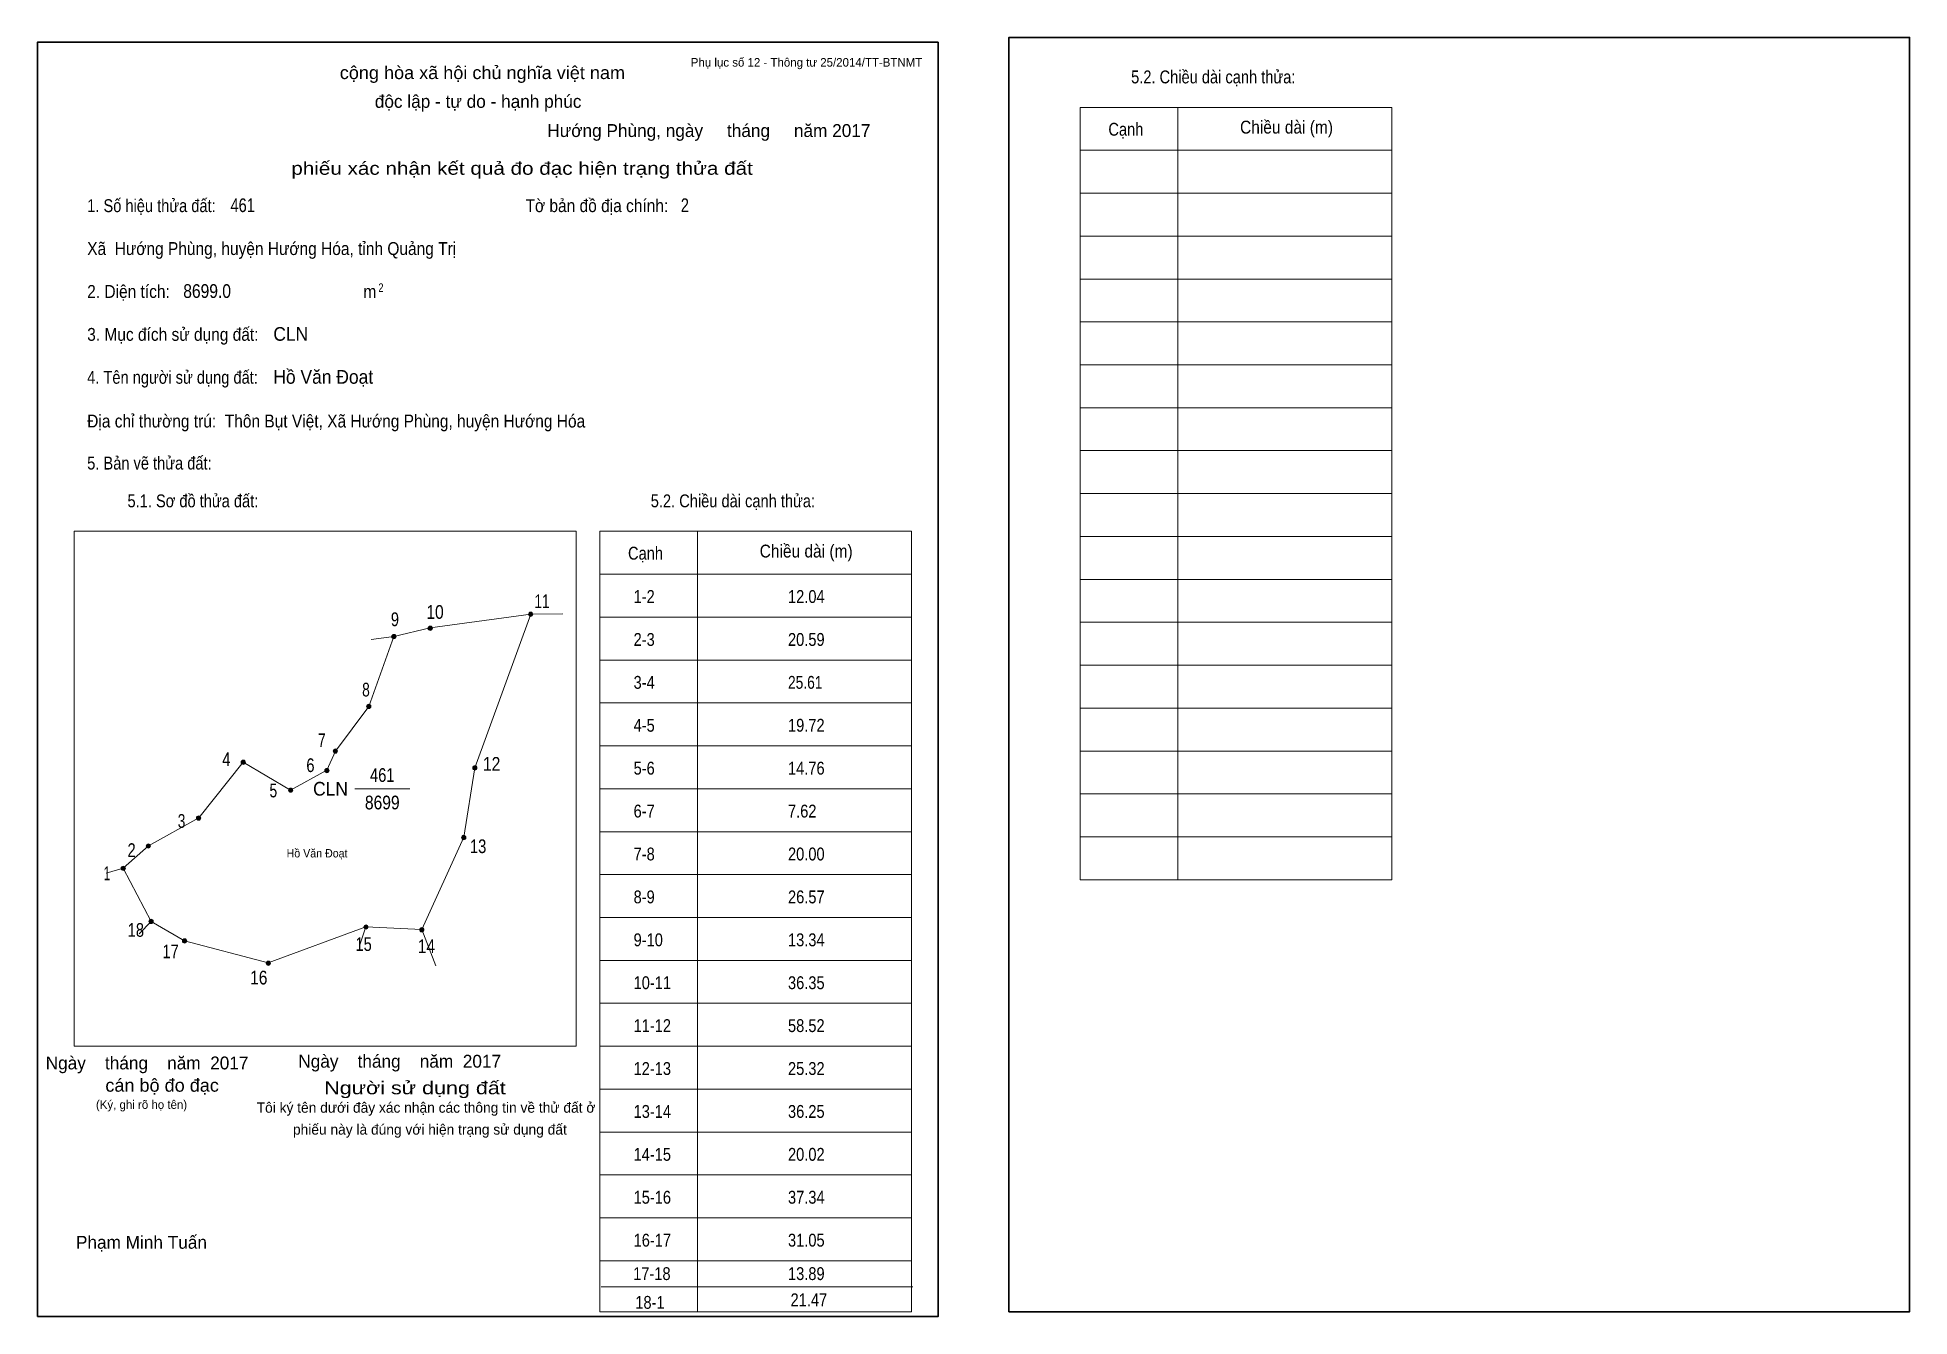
# Model space of a CAD drawing. Header units: centimetres. Extents: x 0 to 43.6, y 0 to 29.8.
import ezdxf
from ezdxf.enums import TextEntityAlignment as Align

# ---------------------------------------------------------------- set-up
doc = ezdxf.new("R2010")
doc.units = ezdxf.units.CM
doc.header["$LTSCALE"] = 0.12
for name, color, linetype in [('30', 7, 'Continuous'), ('34', 7, 'Continuous'), ('62', 7, 'Continuous')]:
    doc.layers.add(name, color=color, linetype=linetype)
for name, color, linetype, lineweight in [('32', 7, 'Continuous', 13), ('33', 7, 'Continuous', 13), ('61', 7, 'Continuous', 13), ('63', 7, 'Continuous', 13)]:
    doc.layers.add(name, color=color, linetype=linetype, lineweight=lineweight)

msp = doc.modelspace()

# ---------------------------------------------------------------- hatches: boundary and pattern name
at = {"layer": '32'}
for points in [[(11.55, 16.3668, 1), (11.45, 16.3668, 1)], [(8.3616, 15.8462, 1), (8.2616, 15.8462, 1)], [(9.2075, 16.0414, 1), (9.1075, 16.0414, 1)], [(7.776, 14.2195, 1), (7.676, 14.2195, 1)], [(6.9952, 13.1784, 1), (6.8952, 13.1784, 1)], [(4.8479, 12.9182, 1), (4.7479, 12.9182, 1)], [(6.8, 12.7229, 1), (6.7, 12.7229, 1)], [(10.2486, 12.788, 1), (10.1486, 12.788, 1)], [(5.9541, 12.2675, 1), (5.8541, 12.2675, 1)], [(3.8068, 11.6168, 1), (3.7068, 11.6168, 1)], [(2.6356, 10.9661, 1), (2.5356, 10.9661, 1)], [(9.9884, 11.1613, 1), (9.8884, 11.1613, 1)], [(2.05, 10.4455, 1), (1.95, 10.4455, 1)], [(2.7007, 9.2092, 1), (2.6007, 9.2092, 1)], [(3.4815, 8.7538, 1), (3.3815, 8.7538, 1)], [(7.711, 9.0791, 1), (7.611, 9.0791, 1)], [(9.0123, 9.014, 1), (8.9123, 9.014, 1)], [(5.4336, 8.2332, 1), (5.3336, 8.2332, 1)]]:
    msp.add_hatch(color=256, dxfattribs=at).paths.add_polyline_path(points)

# ---------------------------------------------------------------- linework, layer by layer
for centre in [(11.5, 16.3668), (8.3116, 15.8462), (9.1575, 16.0414), (7.726, 14.2195), (6.9452, 13.1784), (4.7979, 12.9182), (6.75, 12.7229), (10.1986, 12.788), (5.9041, 12.2675), (3.7568, 11.6168), (2.5856, 10.9661), (9.9384, 11.1613), (2, 10.4455), (2.6507, 9.2092), (3.4315, 8.7538), (7.661, 9.0791), (8.9623, 9.014), (5.3836, 8.2332)]:
    msp.add_circle(centre, 0.05, dxfattribs=at)
at = {"layer": '33'}
msp.add_line((7.4, 12.3), (8.68, 12.3), dxfattribs=at)
at = {"layer": '61'}
for p, q in [((11.5, 16.37), (12.25, 16.38)), ((8.31, 15.85), (7.78, 15.78)), ((2, 10.45), (1.6, 10.33)), ((2, 10.45), (2.65, 9.21)), ((2.65, 9.21), (2.37, 8.92)), ((7.66, 9.08), (7.52, 8.66)), ((7.66, 9.08), (8.96, 9.02)), ((9.29, 8.17), (8.96, 9.02))]:
    msp.add_line(p, q, dxfattribs=at)
for points in [[(11.5, 16.37), (9.16, 16.05), (8.31, 15.85)], [(8.96, 9.02), (9.94, 11.17), (10.2, 12.79), (11.5, 16.37)], [(8.31, 15.85), (7.73, 14.22), (6.95, 13.18), (6.75, 12.73), (5.9, 12.27), (4.8, 12.92)], [(4.8, 12.92), (3.76, 11.62), (2.59, 10.97), (2, 10.45)], [(2.65, 9.21), (3.43, 8.76), (5.38, 8.24), (7.66, 9.08)]]:
    msp.add_lwpolyline(points, dxfattribs=at)
at = {"layer": '63'}
for p, q in [((24.31, 28.18), (31.58, 28.18)), ((24.31, 10.18), (24.31, 28.18)), ((26.59, 10.18), (26.59, 28.18)), ((31.58, 10.18), (31.58, 28.18)), ((24.31, 27.18), (31.58, 27.18)), ((24.31, 26.18), (31.58, 26.18)), ((24.31, 25.18), (31.58, 25.18)), ((24.31, 24.18), (31.58, 24.18)), ((24.31, 23.18), (31.58, 23.18)), ((24.31, 22.18), (31.58, 22.18)), ((24.31, 21.18), (31.58, 21.18)), ((24.31, 20.18), (31.58, 20.18)), ((24.31, 19.18), (31.58, 19.18)), ((0.86, 18.3), (12.56, 18.3)), ((0.86, 6.3), (0.86, 18.3)), ((12.56, 6.3), (12.56, 18.3)), ((13.11, 18.3), (20.38, 18.3)), ((13.11, 0.11), (13.11, 18.3)), ((15.39, 0.11), (15.39, 18.3)), ((20.38, 0.11), (20.38, 18.3)), ((24.31, 18.18), (31.58, 18.18)), ((13.11, 17.3), (20.38, 17.3)), ((24.31, 17.18), (31.58, 17.18)), ((13.11, 16.3), (20.38, 16.3)), ((24.31, 16.18), (31.58, 16.18)), ((13.11, 15.3), (20.38, 15.3)), ((24.31, 15.18), (31.58, 15.18)), ((13.11, 14.3), (20.38, 14.3)), ((24.31, 14.18), (31.58, 14.18)), ((13.11, 13.3), (20.38, 13.3)), ((24.31, 13.18), (31.58, 13.18)), ((13.11, 12.3), (20.38, 12.3)), ((24.31, 12.18), (31.58, 12.18)), ((24.31, 12.18), (31.58, 12.18)), ((13.11, 11.3), (20.38, 11.3)), ((24.31, 11.18), (31.58, 11.18)), ((13.11, 10.3), (20.38, 10.3)), ((24.31, 10.18), (31.58, 10.18)), ((13.11, 9.3), (20.38, 9.3)), ((13.11, 8.3), (20.38, 8.3)), ((13.11, 7.3), (20.38, 7.3)), ((0.86, 6.3), (12.56, 6.3)), ((13.11, 6.3), (20.38, 6.3)), ((13.11, 5.3), (20.38, 5.3)), ((13.11, 4.3), (20.38, 4.3)), ((13.11, 3.3), (20.38, 3.3)), ((13.11, 2.3), (20.38, 2.3)), ((13.11, 2.3), (20.38, 2.3)), ((13.11, 1.3), (20.38, 1.3)), ((13.14, 0.69), (20.41, 0.69)), ((13.11, 0.11), (20.38, 0.11))]:
    msp.add_line(p, q, dxfattribs=at)
at = {"layer": '63', "lineweight": 35}
for points in [[(0, 0), (0, 29.7), (21, 29.7), (21, 0)], [(22.65, 0.11), (22.65, 29.81), (43.65, 29.81), (43.65, 0.11)]]:
    msp.add_lwpolyline(points, close=True, dxfattribs=at)

# ---------------------------------------------------------------- texts
at = {"layer": '30'}
for s, width, p in [('1-2', 0.85, (13.9, 16.63)), ('12.04', 0.85, (17.5, 16.63)), ('2-3', 0.85, (13.9, 15.63)), ('20.59', 0.85, (17.5, 15.63)), ('3-4', 0.85, (13.9, 14.63)), ('25.61', 0.8, (17.5, 14.63)), ('4-5', 0.85, (13.9, 13.63)), ('19.72', 0.85, (17.5, 13.63)), ('5-6', 0.85, (13.9, 12.63)), ('14.76', 0.85, (17.5, 12.63)), ('6-7', 0.85, (13.9, 11.63)), ('7.62', 0.85, (17.5, 11.63)), ('7-8', 0.85, (13.9, 10.63)), ('20.00', 0.85, (17.5, 10.63)), ('8-9', 0.85, (13.9, 9.63)), ('26.57', 0.85, (17.5, 9.63)), ('9-10', 0.85, (13.9, 8.63)), ('13.34', 0.85, (17.5, 8.63)), ('10-11', 0.85, (13.9, 7.63)), ('36.35', 0.85, (17.5, 7.63)), ('11-12', 0.85, (13.9, 6.63)), ('58.52', 0.85, (17.5, 6.63)), ('12-13', 0.85, (13.9, 5.63)), ('25.32', 0.85, (17.5, 5.63)), ('13-14', 0.85, (13.9, 4.63)), ('36.25', 0.85, (17.5, 4.63)), ('14-15', 0.85, (13.9, 3.63)), ('20.02', 0.85, (17.5, 3.63)), ('15-16', 0.85, (13.9, 2.63)), ('37.34', 0.85, (17.5, 2.63)), ('16-17', 0.85, (13.9, 1.63)), ('31.05', 0.85, (17.5, 1.63)), ('17-18', 0.85, (13.89, 0.85)), ('13.89', 0.85, (17.5, 0.85)), ('18-1', 0.85, (13.94, 0.18)), ('21.47', 0.85, (17.56, 0.24))]:
    msp.add_text(s, height=0.3, dxfattribs=dict(at, width=width)).set_placement(p)
at = {"layer": '32'}
for s, width, p in [('11', 0.75, (11.765, 16.51)), ('9', 0.8, (8.335, 16.09)), ('10', 0.85, (9.27, 16.26)), ('8', 0.75, (7.66, 14.45)), ('7', 0.75, (6.63, 13.27)), ('4', 0.8, (4.405, 12.83)), ('6', 0.8, (6.365, 12.69)), ('12', 0.85, (10.59, 12.72)), ('5', 0.75, (5.5, 12.1)), ('3', 0.75, (3.36, 11.39)), ('2', 0.8, (2.195, 10.71)), ('13', 0.8, (10.275, 10.8)), ('1', 0.65, (1.62, 10.17)), ('18', 0.8, (2.295, 8.85)), ('15', 0.8, (7.605, 8.52)), ('14', 0.85, (9.07, 8.47)), ('17', 0.8, (3.105, 8.35)), ('16', 0.85, (5.16, 7.74))]:
    msp.add_text(s, height=0.32, dxfattribs=dict(at, width=width)).set_placement(p, align=Align.CENTER)
at = {"layer": '33'}
for s, width, p in [('461', 0.8, (8.04, 12.46)), ('8699', 0.85, (8.04, 11.82))]:
    msp.add_text(s, height=0.32, dxfattribs=dict(at, width=width)).set_placement(p, align=Align.CENTER)
at = {"layer": '33', "width": 0.95}
msp.add_text('CLN', height=0.32, dxfattribs=at).set_placement((7.24, 12.14), align=Align.RIGHT)
at = {"layer": '34'}
for s, width, p in [('461', 0.8, (4.5, 25.74)), ('2', 0.8, (15, 25.74)), ('8699.0', 0.85, (3.4, 23.74)), ('CLN', 0.95, (5.5, 22.74)), ('Hồ Văn Đoạt', 0.95, (5.5, 21.74))]:
    msp.add_text(s, height=0.32, dxfattribs=dict(at, width=width)).set_placement(p)
at = {"layer": '62', "width": 0.95}
msp.add_text('Hồ Văn Đoạt', height=0.1952, dxfattribs=at).set_placement((6.52, 10.7), align=Align.CENTER)
at = {"layer": '63'}
for s, height, p in [('Phụ lục số 12 - Thông tư 25/2014/TT-BTNMT', 0.2, (20.63, 29.13)), ('Ngày    tháng    năm  2017', 0.3, (10.81, 5.8)), ('Ngày    tháng    năm  2017', 0.3, (4.92, 5.76)), ('(Ký, ghi rõ họ tên)', 0.2, (3.49, 4.84))]:
    msp.add_text(s, height=height, dxfattribs=at).set_placement(p, align=Align.RIGHT)
at = {"layer": '63', "width": 1.05}
msp.add_text('cộng hòa xã hội chủ nghĩa việt nam', height=0.3, dxfattribs=at).set_placement((10.375, 28.84), align=Align.CENTER)
at = {"layer": '63'}
for s, height, width, p in [('5.2. Chiều dài cạnh thửa:', 0.3, 0.85, (25.5, 28.74)), ('Cạnh', 0.3, 0.85, (24.97, 27.52)), ('Chiều dài (m)', 0.3, 0.9, (28.04, 27.57)), ('1. Số hiệu thửa đất:', 0.3, 0.85, (1.16, 25.74)), ('Tờ bản đồ địa chính:', 0.3, 0.9, (11.38, 25.74)), ('Xã  Hướng Phùng, huyện Hướng Hóa, tỉnh Quảng Trị', 0.3, 0.9, (1.16, 24.74)), ('2. Diện tích:', 0.3, 0.9, (1.16, 23.74)), ('2', 0.2, 0.8, (7.95, 23.88)), ('m', 0.3, 0.9, (7.6, 23.74)), ('3. Mục đích sử dụng đất:', 0.3, 0.9, (1.16, 22.74)), ('4. Tên người sử dụng đất:', 0.3, 0.85, (1.16, 21.74)), ('Địa chỉ thường trú:  Thôn Bụt Việt, Xã Hướng Phùng, huyện Hướng Hóa', 0.3, 0.9, (1.16, 20.72)), ('5. Bản vẽ thửa đất:', 0.3, 0.85, (1.16, 19.74)), ('5.1. Sơ đồ thửa đất:', 0.3, 0.85, (2.1, 18.86)), ('5.2. Chiều dài cạnh thửa:', 0.3, 0.85, (14.3, 18.86)), ('Cạnh', 0.3, 0.85, (13.77, 17.64)), ('Chiều dài (m)', 0.3, 0.9, (16.84, 17.69))]:
    msp.add_text(s, height=height, dxfattribs=dict(at, width=width)).set_placement(p)
for s, height, p in [('độc lập - tự do - hạnh phúc', 0.3, (10.275, 28.17)), ('Hướng Phùng, ngày     tháng     năm 2017', 0.3, (15.655, 27.49)), ('Tôi ký tên dưới đây xác nhận các thông tin về thử đất ở ', 0.24, (9.105, 4.75)), ('phiếu này là đúng với hiện trạng sử dụng đất', 0.24, (9.15, 4.24)), ('Phạm Minh Tuấn', 0.3, (2.425, 1.58))]:
    msp.add_text(s, height=height, dxfattribs=at).set_placement(p, align=Align.CENTER)
for s, width, p in [('phiếu xác nhận kết quả đo đạc hiện trạng thửa đất', 1.2, (16.68, 26.61)), ('cán bộ đo đạc', 1.05, (4.23, 5.24)), ('Người sử dụng đất', 1.25, (10.92, 5.18))]:
    msp.add_text(s, height=0.3, dxfattribs=dict(at, width=width)).set_placement(p, align=Align.RIGHT)

doc.saveas('drawing.dxf')
